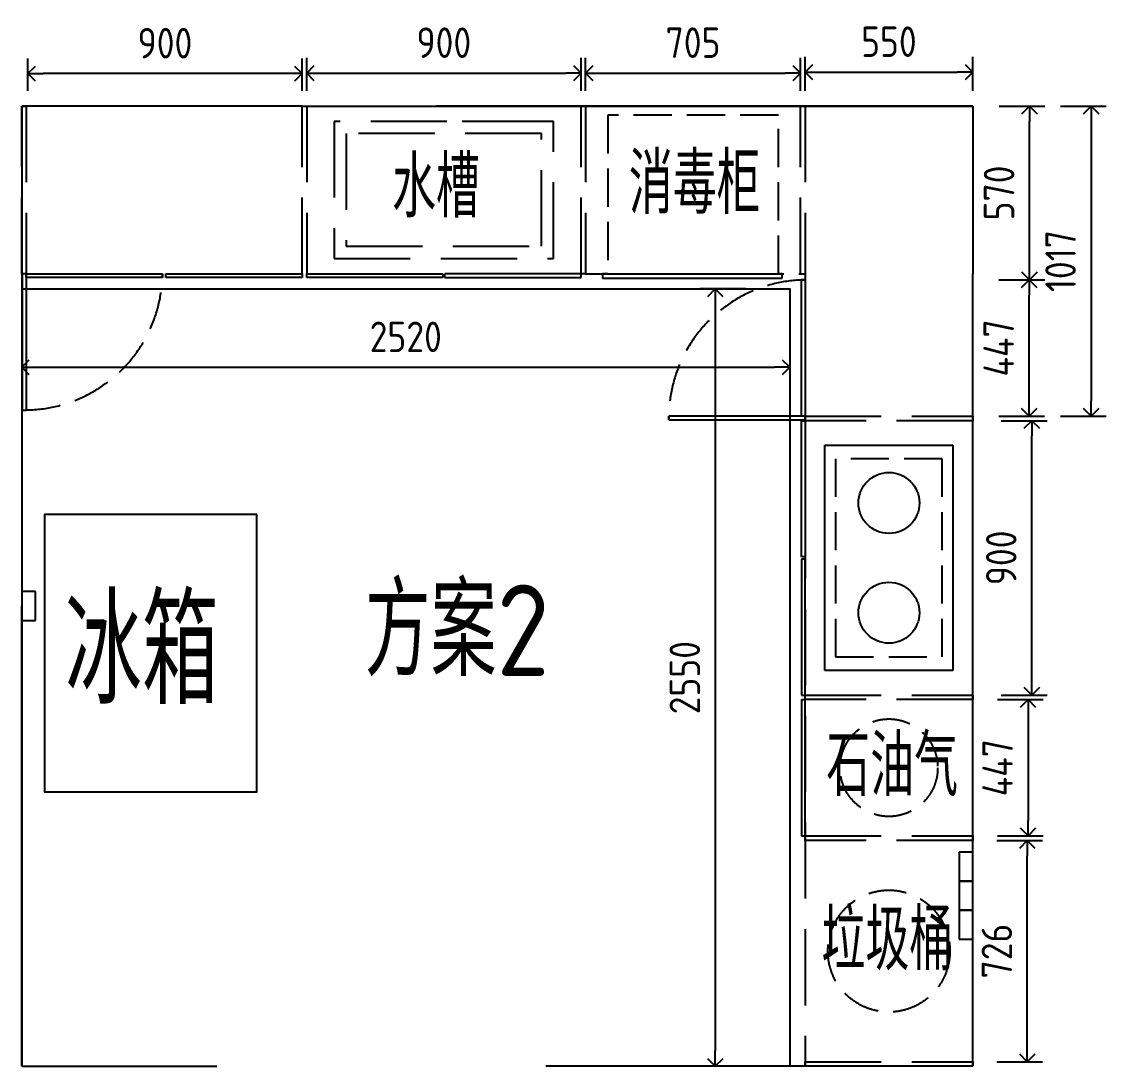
# Model space of a CAD drawing. Extents: x 62762 to 140486, y 30890 to 57932.
# Drawn here: x 62762 to 66320, y 43148 to 46575 of the extents above; entities that cross this region are included whole.
import ezdxf

# ---------------------------------------------------------------- set-up
doc = ezdxf.new("R2010")
doc.units = 0
doc.header["$LTSCALE"] = 1000
doc.header["$MEASUREMENT"] = 0
doc.linetypes.add('DASH', pattern=[0.35, 0.25, -0.1])
doc.styles.get("Standard").update_dxf_attribs({"font": 'gbenor.shx', "bigfont": 'gbcbig.shx'})
doc.dimstyles.get("Standard").update_dxf_attribs({"dimscale": 100, "dimtxt": 1, "dimasz": 0.5, "dimexe": 0.5, "dimexo": 0.5, "dimgap": 0.5, "dimtad": 1, "dimdec": 0, "dimzin": 0, "dimdsep": 46, "dimtxsty": 'Standard', "dimblk": 'OPEN90', "dimcen": 0.09, "dimadec": 0, "dimazin": 0, "dimtfac": 1, "dimtdec": 0, "dimtix": 1, "dimtmove": 2, "dimatfit": 3, "dimfxl": 1, "dimfxlon": 1, "dimtolj": 1, "dimtzin": 0, "dimarcsym": 0})

# ---------------------------------------------------------------- blocks, each defined once
blk = doc.blocks.new('_Open90')
at = {"color": 0, "linetype": 'ByBlock', "lineweight": -2}
for p, q in [((0, 0), (-1, 0)), ((-0.5, 0.5), (0, 0)), ((0, 0), (-0.5, -0.5))]:
    blk.add_line(p, q, dxfattribs=at)
blk = doc.blocks.new('*D35')
at = {"color": 0, "lineweight": -2, "ltscale": 0.5, "transparency": 16777216}
for p, q in [((63696.8, 46348.2), (63696.8, 46456.2)), ((64596.8, 46348.2), (64596.8, 46456.2)), ((63746.8, 46406.2), (64546.8, 46406.2))]:
    blk.add_line(p, q, dxfattribs=at)
at = {"layer": 'Defpoints', "color": 0, "ltscale": 0.5, "transparency": 16777216}
for p in [(64596.8, 46406.2), (63696.8, 46298.2), (64596.8, 46298.2)]:
    blk.add_point(p, dxfattribs=at)
at = {"color": 0, "lineweight": -2, "ltscale": 0.5, "transparency": 16777216, "xscale": 50, "yscale": 50, "zscale": 50, "rotation": 180}
blk.add_blockref('_Open90', (63696.8, 46406.2), dxfattribs=at)
at = {"color": 0, "lineweight": -2, "ltscale": 0.5, "transparency": 16777216, "xscale": 50, "yscale": 50, "zscale": 50}
blk.add_blockref('_Open90', (64596.8, 46406.2), dxfattribs=at)
at = {"color": 0, "ltscale": 0.5, "transparency": 16777216, "insert": (64146.8, 46506.2), "char_height": 100, "attachment_point": 5}
blk.add_mtext('\\A1;900', dxfattribs=at)
blk = doc.blocks.new('*D36')
at = {"color": 0, "lineweight": -2, "ltscale": 0.5, "transparency": 16777216}
for p, q in [((62781.8, 46348.2), (62781.8, 46454.6)), ((63681.8, 46348.2), (63681.8, 46454.6)), ((63631.8, 46404.6), (62831.8, 46404.6))]:
    blk.add_line(p, q, dxfattribs=at)
at = {"layer": 'Defpoints', "color": 0, "ltscale": 0.5, "transparency": 16777216}
for p in [(62781.8, 46404.6), (62781.8, 46298.2), (63681.8, 46298.2)]:
    blk.add_point(p, dxfattribs=at)
at = {"color": 0, "lineweight": -2, "ltscale": 0.5, "transparency": 16777216, "xscale": 50, "yscale": 50, "zscale": 50, "rotation": 180}
blk.add_blockref('_Open90', (62781.8, 46404.6), dxfattribs=at)
at = {"color": 0, "lineweight": -2, "ltscale": 0.5, "transparency": 16777216, "xscale": 50, "yscale": 50, "zscale": 50}
blk.add_blockref('_Open90', (63681.8, 46404.6), dxfattribs=at)
at = {"color": 0, "ltscale": 0.5, "transparency": 16777216, "insert": (63231.8, 46504.6), "char_height": 100, "attachment_point": 5}
blk.add_mtext('\\A1;900', dxfattribs=at)
blk = doc.blocks.new('*D37')
at = {"color": 0, "lineweight": -2, "ltscale": 0.5, "transparency": 16777216}
for p, q in [((64611.8, 46348.2), (64611.8, 46456.3)), ((65316.8, 46348.2), (65316.8, 46456.3)), ((64661.8, 46406.3), (65266.8, 46406.3))]:
    blk.add_line(p, q, dxfattribs=at)
at = {"layer": 'Defpoints', "color": 0, "ltscale": 0.5, "transparency": 16777216}
for p in [(65316.8, 46406.3), (64611.8, 46298.2), (65316.8, 46298.2)]:
    blk.add_point(p, dxfattribs=at)
at = {"color": 0, "lineweight": -2, "ltscale": 0.5, "transparency": 16777216, "xscale": 50, "yscale": 50, "zscale": 50, "rotation": 180}
blk.add_blockref('_Open90', (64611.8, 46406.3), dxfattribs=at)
at = {"color": 0, "lineweight": -2, "ltscale": 0.5, "transparency": 16777216, "xscale": 50, "yscale": 50, "zscale": 50}
blk.add_blockref('_Open90', (65316.8, 46406.3), dxfattribs=at)
at = {"color": 0, "ltscale": 0.5, "transparency": 16777216, "insert": (64964.3, 46506.3), "char_height": 100, "attachment_point": 5}
blk.add_mtext('\\A1;705', dxfattribs=at)
blk = doc.blocks.new('*D38')
at = {"color": 0, "lineweight": -2, "ltscale": 0.5, "transparency": 16777216}
for p, q in [((65963.3, 44351.2), (66113.3, 44351.2)), ((66063.3, 44301.2), (66063.3, 43954.2)), ((65963.3, 43904.2), (66113.3, 43904.2))]:
    blk.add_line(p, q, dxfattribs=at)
at = {"layer": 'Defpoints', "color": 0, "ltscale": 0.5, "transparency": 16777216}
for p in [(65881.8, 44351.2), (65881.8, 43904.2), (66063.3, 43904.2)]:
    blk.add_point(p, dxfattribs=at)
at = {"color": 0, "lineweight": -2, "ltscale": 0.5, "transparency": 16777216, "xscale": 50, "yscale": 50, "zscale": 50}
for p, rotation in [((66063.3, 44351.2), 90), ((66063.3, 43904.2), 270)]:
    blk.add_blockref('_Open90', p, dxfattribs=dict(at, rotation=rotation))
at = {"color": 0, "ltscale": 0.5, "transparency": 16777216, "insert": (65963.3, 44127.7), "char_height": 100, "attachment_point": 5, "rotation": 90}
blk.add_mtext('\\A1;447', dxfattribs=at)
blk = doc.blocks.new('*D39')
at = {"color": 0, "lineweight": -2, "ltscale": 0.5, "transparency": 16777216}
for p, q in [((65967, 45728.2), (66117, 45728.2)), ((66067, 45331.2), (66067, 45678.2)), ((65967, 45281.2), (66117, 45281.2))]:
    blk.add_line(p, q, dxfattribs=at)
at = {"layer": 'Defpoints', "color": 0, "ltscale": 0.5, "transparency": 16777216}
for p in [(65331.8, 45728.2), (66067, 45728.2), (65881.8, 45281.2)]:
    blk.add_point(p, dxfattribs=at)
at = {"color": 0, "lineweight": -2, "ltscale": 0.5, "transparency": 16777216, "xscale": 50, "yscale": 50, "zscale": 50}
for p, rotation in [((66067, 45728.2), 90), ((66067, 45281.2), 270)]:
    blk.add_blockref('_Open90', p, dxfattribs=dict(at, rotation=rotation))
at = {"color": 0, "ltscale": 0.5, "transparency": 16777216, "insert": (65967, 45504.7), "char_height": 100, "attachment_point": 5, "rotation": 90}
blk.add_mtext('\\A1;447', dxfattribs=at)
blk = doc.blocks.new('*D40')
at = {"color": 0, "lineweight": -2, "ltscale": 0.5, "transparency": 16777216}
for p, q in [((65968.2, 46298.2), (66118.2, 46298.2)), ((66068.2, 45778.2), (66068.2, 46248.2)), ((65968.2, 45728.2), (66118.2, 45728.2))]:
    blk.add_line(p, q, dxfattribs=at)
at = {"layer": 'Defpoints', "color": 0, "ltscale": 0.5, "transparency": 16777216}
for p in [(65881.8, 46298.2), (66068.2, 46298.2), (65331.8, 45728.2)]:
    blk.add_point(p, dxfattribs=at)
at = {"color": 0, "lineweight": -2, "ltscale": 0.5, "transparency": 16777216, "xscale": 50, "yscale": 50, "zscale": 50}
for p, rotation in [((66068.2, 46298.2), 90), ((66068.2, 45728.2), 270)]:
    blk.add_blockref('_Open90', p, dxfattribs=dict(at, rotation=rotation))
at = {"color": 0, "ltscale": 0.5, "transparency": 16777216, "insert": (65968.2, 46013.2), "char_height": 100, "attachment_point": 5, "rotation": 90}
blk.add_mtext('\\A1;570', dxfattribs=at)
blk = doc.blocks.new('*D41')
at = {"color": 0, "lineweight": -2, "ltscale": 0.5, "transparency": 16777216}
for p, q in [((66170, 46298.2), (66320, 46298.2)), ((66270, 46248.2), (66270, 45331.2)), ((66170, 45281.2), (66320, 45281.2))]:
    blk.add_line(p, q, dxfattribs=at)
at = {"layer": 'Defpoints', "color": 0, "ltscale": 0.5, "transparency": 16777216}
for p in [(65881.8, 46298.2), (65881.8, 45281.2), (66270, 45281.2)]:
    blk.add_point(p, dxfattribs=at)
at = {"color": 0, "lineweight": -2, "ltscale": 0.5, "transparency": 16777216, "xscale": 50, "yscale": 50, "zscale": 50}
for p, rotation in [((66270, 46298.2), 90), ((66270, 45281.2), 270)]:
    blk.add_blockref('_Open90', p, dxfattribs=dict(at, rotation=rotation))
at = {"color": 0, "ltscale": 0.5, "transparency": 16777216, "insert": (66170, 45789.7), "char_height": 100, "attachment_point": 5, "rotation": 90}
blk.add_mtext('\\A1;1017', dxfattribs=at)
blk = doc.blocks.new('*D42')
at = {"color": 0, "lineweight": -2, "ltscale": 0.5, "transparency": 16777216}
for p, q in [((65975.5, 45266.2), (66125.5, 45266.2)), ((66075.5, 44416.2), (66075.5, 45216.2)), ((65975.5, 44366.2), (66125.5, 44366.2))]:
    blk.add_line(p, q, dxfattribs=at)
at = {"layer": 'Defpoints', "color": 0, "ltscale": 0.5, "transparency": 16777216}
for p in [(65881.8, 45266.2), (66075.5, 45266.2), (65881.8, 44366.2)]:
    blk.add_point(p, dxfattribs=at)
at = {"color": 0, "lineweight": -2, "ltscale": 0.5, "transparency": 16777216, "xscale": 50, "yscale": 50, "zscale": 50}
for p, rotation in [((66075.5, 45266.2), 90), ((66075.5, 44366.2), 270)]:
    blk.add_blockref('_Open90', p, dxfattribs=dict(at, rotation=rotation))
at = {"color": 0, "ltscale": 0.5, "transparency": 16777216, "insert": (65975.5, 44816.2), "char_height": 100, "attachment_point": 5, "rotation": 90}
blk.add_mtext('\\A1;900', dxfattribs=at)
blk = doc.blocks.new('*D64')
at = {"color": 0, "lineweight": -2, "ltscale": 0.5, "transparency": 16777216}
for p, q in [((65960.9, 43889.2), (66110.9, 43889.2)), ((66060.9, 43213.2), (66060.9, 43839.2)), ((65960.9, 43163.2), (66110.9, 43163.2))]:
    blk.add_line(p, q, dxfattribs=at)
at = {"layer": 'Defpoints', "color": 0, "ltscale": 0.5, "transparency": 16777216}
for p in [(65881.8, 43889.2), (66060.9, 43889.2), (65881.8, 43163.2)]:
    blk.add_point(p, dxfattribs=at)
at = {"color": 0, "lineweight": -2, "ltscale": 0.5, "transparency": 16777216, "xscale": 50, "yscale": 50, "zscale": 50}
for p, rotation in [((66060.9, 43889.2), 90), ((66060.9, 43163.2), 270)]:
    blk.add_blockref('_Open90', p, dxfattribs=dict(at, rotation=rotation))
at = {"color": 0, "ltscale": 0.5, "transparency": 16777216, "insert": (65960.9, 43526.2), "char_height": 100, "attachment_point": 5, "rotation": 90}
blk.add_mtext('\\A1;726', dxfattribs=at)
blk = doc.blocks.new('*D67')
at = {"color": 0, "lineweight": -2, "ltscale": 0.5, "transparency": 16777216}
for p, q in [((62761.8, 45541.3), (62761.8, 45391.3)), ((65281.8, 45541.3), (65281.8, 45391.3)), ((62811.8, 45441.3), (65231.8, 45441.3))]:
    blk.add_line(p, q, dxfattribs=at)
at = {"layer": 'Defpoints', "color": 0, "ltscale": 0.5, "transparency": 16777216}
for p in [(62761.8, 45698.2), (65281.8, 45698.2), (65281.8, 45441.3)]:
    blk.add_point(p, dxfattribs=at)
at = {"color": 0, "lineweight": -2, "ltscale": 0.5, "transparency": 16777216, "xscale": 50, "yscale": 50, "zscale": 50, "rotation": 180}
blk.add_blockref('_Open90', (62761.8, 45441.3), dxfattribs=at)
at = {"color": 0, "lineweight": -2, "ltscale": 0.5, "transparency": 16777216, "xscale": 50, "yscale": 50, "zscale": 50}
blk.add_blockref('_Open90', (65281.8, 45441.3), dxfattribs=at)
at = {"color": 0, "ltscale": 0.5, "transparency": 16777216, "insert": (64021.8, 45541.3), "char_height": 100, "attachment_point": 5}
blk.add_mtext('\\A1;2520', dxfattribs=at)
blk = doc.blocks.new('*D68')
at = {"color": 0, "lineweight": -2, "ltscale": 0.5, "transparency": 16777216}
for p, q in [((65137.3, 45698.2), (64987.3, 45698.2)), ((65037.3, 45648.2), (65037.3, 43198.2)), ((65137.3, 43148.2), (64987.3, 43148.2))]:
    blk.add_line(p, q, dxfattribs=at)
at = {"layer": 'Defpoints', "color": 0, "ltscale": 0.5, "transparency": 16777216}
for p in [(65281.8, 45698.2), (65037.3, 43148.2), (65281.8, 43148.2)]:
    blk.add_point(p, dxfattribs=at)
at = {"color": 0, "lineweight": -2, "ltscale": 0.5, "transparency": 16777216, "xscale": 50, "yscale": 50, "zscale": 50}
for p, rotation in [((65037.3, 45698.2), 90), ((65037.3, 43148.2), 270)]:
    blk.add_blockref('_Open90', p, dxfattribs=dict(at, rotation=rotation))
at = {"color": 0, "ltscale": 0.5, "transparency": 16777216, "insert": (64937.3, 44423.2), "char_height": 100, "attachment_point": 5, "rotation": 90}
blk.add_mtext('\\A1;2550', dxfattribs=at)
blk = doc.blocks.new('*D69')
at = {"color": 0, "lineweight": -2, "ltscale": 0.5, "transparency": 16777216}
for p, q in [((65331.8, 46348.2), (65331.8, 46459.5)), ((65881.8, 46348.2), (65881.8, 46459.5)), ((65381.8, 46409.5), (65831.8, 46409.5))]:
    blk.add_line(p, q, dxfattribs=at)
at = {"layer": 'Defpoints', "color": 0, "ltscale": 0.5, "transparency": 16777216}
for p in [(65881.8, 46409.5), (65331.8, 46298.2), (65881.8, 46298.2)]:
    blk.add_point(p, dxfattribs=at)
at = {"color": 0, "lineweight": -2, "ltscale": 0.5, "transparency": 16777216, "xscale": 50, "yscale": 50, "zscale": 50, "rotation": 180}
blk.add_blockref('_Open90', (65331.8, 46409.5), dxfattribs=at)
at = {"color": 0, "lineweight": -2, "ltscale": 0.5, "transparency": 16777216, "xscale": 50, "yscale": 50, "zscale": 50}
blk.add_blockref('_Open90', (65881.8, 46409.5), dxfattribs=at)
at = {"color": 0, "ltscale": 0.5, "transparency": 16777216, "insert": (65606.8, 46509.5), "char_height": 100, "attachment_point": 5}
blk.add_mtext('\\A1;550', dxfattribs=at)

msp = doc.modelspace()

# ---------------------------------------------------------------- linework, layer by layer
for p, q in [((62761.8, 46298.2), (62761.8, 43148.2)), ((62761.8, 46298.2), (62761.8, 45698.2)), ((62761.8, 46298.2), (62761.8, 45698.2)), ((63681.8, 46298.2), (62761.8, 46298.2)), ((65881.8, 44366.2), (65881.8, 45748.2)), ((62761.8, 43148.2), (62761.8, 44658.2)), ((65881.8, 43904.2), (65881.8, 44366.2)), ((65881.8, 43158.2), (65881.8, 43904.2)), ((65881.8, 43148.2), (65881.8, 43708.2))]:
    msp.add_line(p, q)
at = {"linetype": 'DASH'}
for p, q in [((62761.8, 45748.2), (62761.8, 46298.2)), ((62761.8, 46298.2), (62776.8, 46298.2)), ((62776.8, 46298.2), (62776.8, 45748.2)), ((63681.8, 45748.2), (63681.8, 46298.2)), ((63696.8, 46298.2), (63696.8, 45748.2)), ((64596.8, 45748.2), (64596.8, 46298.2)), ((64611.8, 46298.2), (64611.8, 45748.2)), ((65316.8, 45748.2), (65316.8, 46298.2)), ((65316.8, 46298.2), (65331.8, 46298.2)), ((65331.8, 46298.2), (65331.8, 45748.2)), ((62776.8, 45748.2), (62761.8, 45748.2)), ((64596.8, 45748.2), (64581.8, 45748.2)), ((65331.8, 45266.2), (65331.8, 45281.2)), ((65331.8, 45281.2), (65881.8, 45281.2)), ((65881.8, 45266.2), (65331.8, 45266.2)), ((65881.8, 45281.2), (65881.8, 45266.2)), ((65331.8, 44351.2), (65331.8, 44366.2)), ((65331.8, 44366.2), (65881.8, 44366.2)), ((65881.8, 44351.2), (65331.8, 44351.2)), ((65881.8, 44366.2), (65881.8, 44351.2)), ((65331.8, 43889.2), (65331.8, 43904.2)), ((65331.8, 43904.2), (65881.8, 43904.2)), ((65881.8, 43889.2), (65331.8, 43889.2)), ((65881.8, 43904.2), (65881.8, 43889.2)), ((65331.8, 43148.2), (65331.8, 43163.2)), ((65331.8, 43163.2), (65881.8, 43163.2)), ((65881.8, 43163.2), (65881.8, 43148.2)), ((65881.8, 43148.2), (65331.8, 43148.2))]:
    msp.add_line(p, q, dxfattribs=at)
at = {"ltscale": 0.5}
for p, q in [((63681.8, 46298.2), (63696.8, 46298.2)), ((63696.8, 46298.2), (64596.8, 46298.2)), ((65881.8, 46298.2), (64121.8, 46298.2)), ((64596.8, 46298.2), (64596.8, 46298.2)), ((64596.8, 46298.2), (64611.8, 46298.2)), ((64611.8, 46298.2), (65316.8, 46298.2)), ((65331.8, 46298.2), (65881.8, 46298.2)), ((65881.8, 46298.2), (65881.8, 45748.2)), ((64611.8, 45748.2), (64596.8, 45748.2)), ((65316.8, 45748.2), (65331.8, 45748.2)), ((62761.8, 44705.7), (62761.8, 44610.7)), ((62806.8, 44705.7), (62761.8, 44705.7)), ((62806.8, 44610.7), (62806.8, 44705.7)), ((62761.8, 44610.7), (62806.8, 44610.7)), ((65816.8, 44446.2), (65816.8, 44446.2)), ((65836.8, 43850.7), (65836.8, 43755.7)), ((65881.8, 43850.7), (65836.8, 43850.7)), ((65881.8, 43755.7), (65881.8, 43850.7)), ((65836.8, 43755.7), (65836.8, 43660.7)), ((65881.8, 43755.7), (65836.8, 43755.7)), ((65836.8, 43755.7), (65881.8, 43755.7)), ((65881.8, 43660.7), (65881.8, 43755.7)), ((65836.8, 43660.7), (65881.8, 43660.7)), ((65836.8, 43660.7), (65836.8, 43565.7)), ((65881.8, 43660.7), (65836.8, 43660.7)), ((65881.8, 43565.7), (65881.8, 43660.7)), ((65836.8, 43565.7), (65881.8, 43565.7)), ((62761.8, 43148.2), (63401.8, 43148.2)), ((62761.8, 43148.2), (62771.8, 43148.2)), ((65281.8, 43148.2), (64481.8, 43148.2)), ((65881.8, 43148.2), (65281.8, 43148.2))]:
    msp.add_line(p, q, dxfattribs=at)
at = {"color": 1, "linetype": 'DASH', "ltscale": 0.5}
for p, q in [((65244.3, 46268.2), (64684.3, 46268.2)), ((64684.3, 46268.2), (64684.3, 45748.2)), ((65244.3, 45748.2), (65244.3, 46268.2))]:
    msp.add_line(p, q, dxfattribs=at)
at = {"color": 2, "ltscale": 0.5}
for p, q in [((62764.8, 45301.2), (62764.8, 45748.2)), ((62776.8, 45748.2), (62764.8, 45748.2)), ((62776.8, 45736.2), (62776.8, 45748.2)), ((62776.8, 45748.2), (63223.8, 45748.2)), ((62776.8, 45748.2), (62776.8, 45301.2)), ((63223.8, 45736.2), (62776.8, 45736.2)), ((63223.8, 45748.2), (63223.8, 45736.2)), ((63234.8, 45736.2), (63234.8, 45748.2)), ((63234.8, 45748.2), (63681.8, 45748.2)), ((63681.8, 45736.2), (63234.8, 45736.2)), ((63681.8, 45748.2), (63681.8, 45736.2)), ((63696.8, 45736.2), (63696.8, 45748.2)), ((63696.8, 45748.2), (64143.8, 45748.2)), ((64143.8, 45736.2), (63696.8, 45736.2)), ((64143.8, 45748.2), (64143.8, 45736.2)), ((64596.8, 45748.2), (64149.8, 45748.2)), ((64149.8, 45736.2), (64149.8, 45748.2)), ((64149.8, 45736.2), (64596.8, 45736.2)), ((64596.8, 45736.2), (64596.8, 45748.2)), ((65319.8, 45728.2), (65331.8, 45728.2)), ((65319.8, 45281.2), (65319.8, 45728.2)), ((65331.8, 45728.2), (65331.8, 45281.2)), ((62764.8, 45301.2), (62776.8, 45301.2)), ((65331.8, 45281.2), (64884.8, 45281.2)), ((64884.8, 45269.2), (64884.8, 45281.2)), ((64884.8, 45269.2), (65331.8, 45269.2)), ((65331.8, 45281.2), (65319.8, 45281.2)), ((65319.8, 45266.2), (65331.8, 45266.2)), ((65319.8, 44819.2), (65319.8, 45266.2)), ((65331.8, 45269.2), (65331.8, 45281.2)), ((65331.8, 45266.2), (65331.8, 44819.2)), ((65331.8, 44819.2), (65319.8, 44819.2)), ((65319.8, 44813.2), (65319.8, 44366.2)), ((65319.8, 44813.2), (65331.8, 44813.2)), ((65331.8, 44366.2), (65331.8, 44813.2)), ((65319.8, 44366.2), (65331.8, 44366.2)), ((65319.8, 44351.2), (65319.8, 43904.2)), ((65319.8, 44351.2), (65331.8, 44351.2)), ((65331.8, 43904.2), (65331.8, 44351.2)), ((65319.8, 43904.2), (65331.8, 43904.2))]:
    msp.add_line(p, q, dxfattribs=at)
at = {"linetype": 'DASH', "ltscale": 0.5}
msp.add_line((64611.8, 45748.2), (65316.8, 45748.2), dxfattribs=at)
at = {"color": 1, "ltscale": 0.5}
for p, q in [((64684.3, 45748.2), (64666.8, 45748.2)), ((64666.8, 45748.2), (64666.8, 45733.2)), ((64666.8, 45733.2), (65256.8, 45733.2)), ((65256.8, 45748.2), (65244.3, 45748.2)), ((65256.8, 45733.2), (65256.8, 45748.2))]:
    msp.add_line(p, q, dxfattribs=at)
at = {"color": 4, "ltscale": 0.5}
for p, q in [((65396.8, 44446.2), (65396.8, 45186.2)), ((65396.8, 45186.2), (65816.8, 45186.2)), ((65816.8, 45186.2), (65816.8, 44446.2)), ((65816.8, 44446.2), (65396.8, 44446.2))]:
    msp.add_line(p, q, dxfattribs=at)
at = {"color": 4, "linetype": 'DASH', "ltscale": 0.5}
for p, q in [((65781.8, 45141.2), (65431.8, 45141.2)), ((65431.8, 45141.2), (65431.8, 44491.2)), ((65781.8, 44491.2), (65781.8, 45141.2)), ((65431.8, 44491.2), (65781.8, 44491.2))]:
    msp.add_line(p, q, dxfattribs=at)
at = {"linetype": 'DASH'}
msp.add_lwpolyline([(64506.8, 45798.2), (64506.8, 46248.2), (63786.8, 46248.2), (63786.8, 45798.2)], close=True, dxfattribs=at)
for points in [[(64266.8, 46248.2), (64206.8, 46248.2)], [(65316.8, 45748.2), (65331.8, 45748.2), (65331.8, 45698.2), (65331.8, 43148.2)]]:
    msp.add_lwpolyline(points, dxfattribs=at)
at = {"color": 4, "linetype": 'DASH'}
msp.add_lwpolyline([(64466.8, 45838.2), (64466.8, 46208.2), (63826.8, 46208.2), (63826.8, 45838.2)], close=True, dxfattribs=at)
at = {"color": 1, "linetype": 'DASH', "ltscale": 0.5}
msp.add_lwpolyline([(64684.3, 45748.2), (65244.3, 45748.2)], dxfattribs=at)
at = {"color": 5}
msp.add_lwpolyline([(62761.8, 45698.2), (65281.8, 45698.2), (65281.8, 43148.2)], dxfattribs=at)
at = {"ltscale": 0.5}
msp.add_lwpolyline([(63532.8, 44958.2), (62836.8, 44958.2), (62836.8, 44048.2), (63532.8, 44048.2)], close=True, dxfattribs=at)
for centre in [(65606.8, 44996.2), (65606.8, 44636.2)]:
    msp.add_circle(centre, 100, dxfattribs=at)
at = {"color": 3, "linetype": 'DASH', "ltscale": 0.5}
msp.add_circle((65606.8, 44127.7), 160, dxfattribs=at)
at = {"linetype": 'DASH', "ltscale": 0.5}
msp.add_circle((65606.8, 43526.2), 200, dxfattribs=at)
at = {"color": 2, "linetype": 'DASH', "ltscale": 0.5}
for centre, start, end in [((62770.8, 45754.2), 269.2412, 359.2412), ((65337.8, 45275.2), 90.7588, 180.7588)]:
    msp.add_arc(centre, 453, start, end, dxfattribs=at)

# ---------------------------------------------------------------- texts
at = {"ltscale": 0.5}
for s, height, p in [('水槽', 200, (63976.9, 45933.3)), ('消毒柜', 200, (64753.7, 45944.5)), ('方案2', 300, (63887.5, 44428.6)), ('石油气', 200, (65401.6, 44034.8)), ('垃圾桶', 200, (65385.8, 43463.4))]:
    msp.add_text(s, height=height, dxfattribs=at).set_placement(p)
at = {"ltscale": 0.5, "insert": (62904.4, 44686.7), "char_height": 350, "attachment_point": 1}
msp.add_mtext_dynamic_manual_height_columns('冰箱', width=611.567, gutter_width=1750, heights=[189.7], dxfattribs=at)

# ---------------------------------------------------------------- dimensions: what is measured, and where the dimension line sits
at = {"ltscale": 0.5}
for base, p1, p2, picture, middle in [((62781.8, 46404.6), (63681.8, 46298.2), (62781.8, 46298.2), '*D36', (63231.8, 46504.6)), ((64596.8, 46406.2), (63696.8, 46298.2), (64596.8, 46298.2), '*D35', (64146.8, 46506.2)), ((65316.8, 46406.3), (64611.8, 46298.2), (65316.8, 46298.2), '*D37', (64964.3, 46506.3)), ((65881.8, 46409.5), (65331.8, 46298.2), (65881.8, 46298.2), '*D69', (65606.8, 46509.5)), ((65281.8, 45441.3), (62761.8, 45698.2), (65281.8, 45698.2), '*D67', (64021.8, 45541.3))]:
    dim = msp.add_linear_dim(base=base, p1=p1, p2=p2, dimstyle='Standard', dxfattribs=at)
    dim.commit()
    dim.dimension.update_dxf_attribs({"geometry": picture, "text_midpoint": middle})
for base, p1, p2, picture, middle in [((66068.2, 46298.2), (65331.8, 45728.2), (65881.8, 46298.2), '*D40', (65968.2, 46013.2)), ((66270, 45281.2), (65881.8, 46298.2), (65881.8, 45281.2), '*D41', (66170, 45789.7)), ((66067, 45728.2), (65881.8, 45281.2), (65331.8, 45728.2), '*D39', (65967, 45504.7)), ((65037.3, 43148.2), (65281.8, 45698.2), (65281.8, 43148.2), '*D68', (64937.3, 44423.2)), ((66075.5, 45266.2), (65881.8, 44366.2), (65881.8, 45266.2), '*D42', (65975.5, 44816.2)), ((66063.3, 43904.2), (65881.8, 44351.2), (65881.8, 43904.2), '*D38', (65963.3, 44127.7)), ((66060.9, 43889.2), (65881.8, 43163.2), (65881.8, 43889.2), '*D64', (65960.9, 43526.2))]:
    dim = msp.add_linear_dim(base=base, p1=p1, p2=p2, angle=90, dimstyle='Standard', dxfattribs=at)
    dim.commit()
    dim.dimension.update_dxf_attribs({"geometry": picture, "text_midpoint": middle})

doc.saveas('drawing.dxf')
